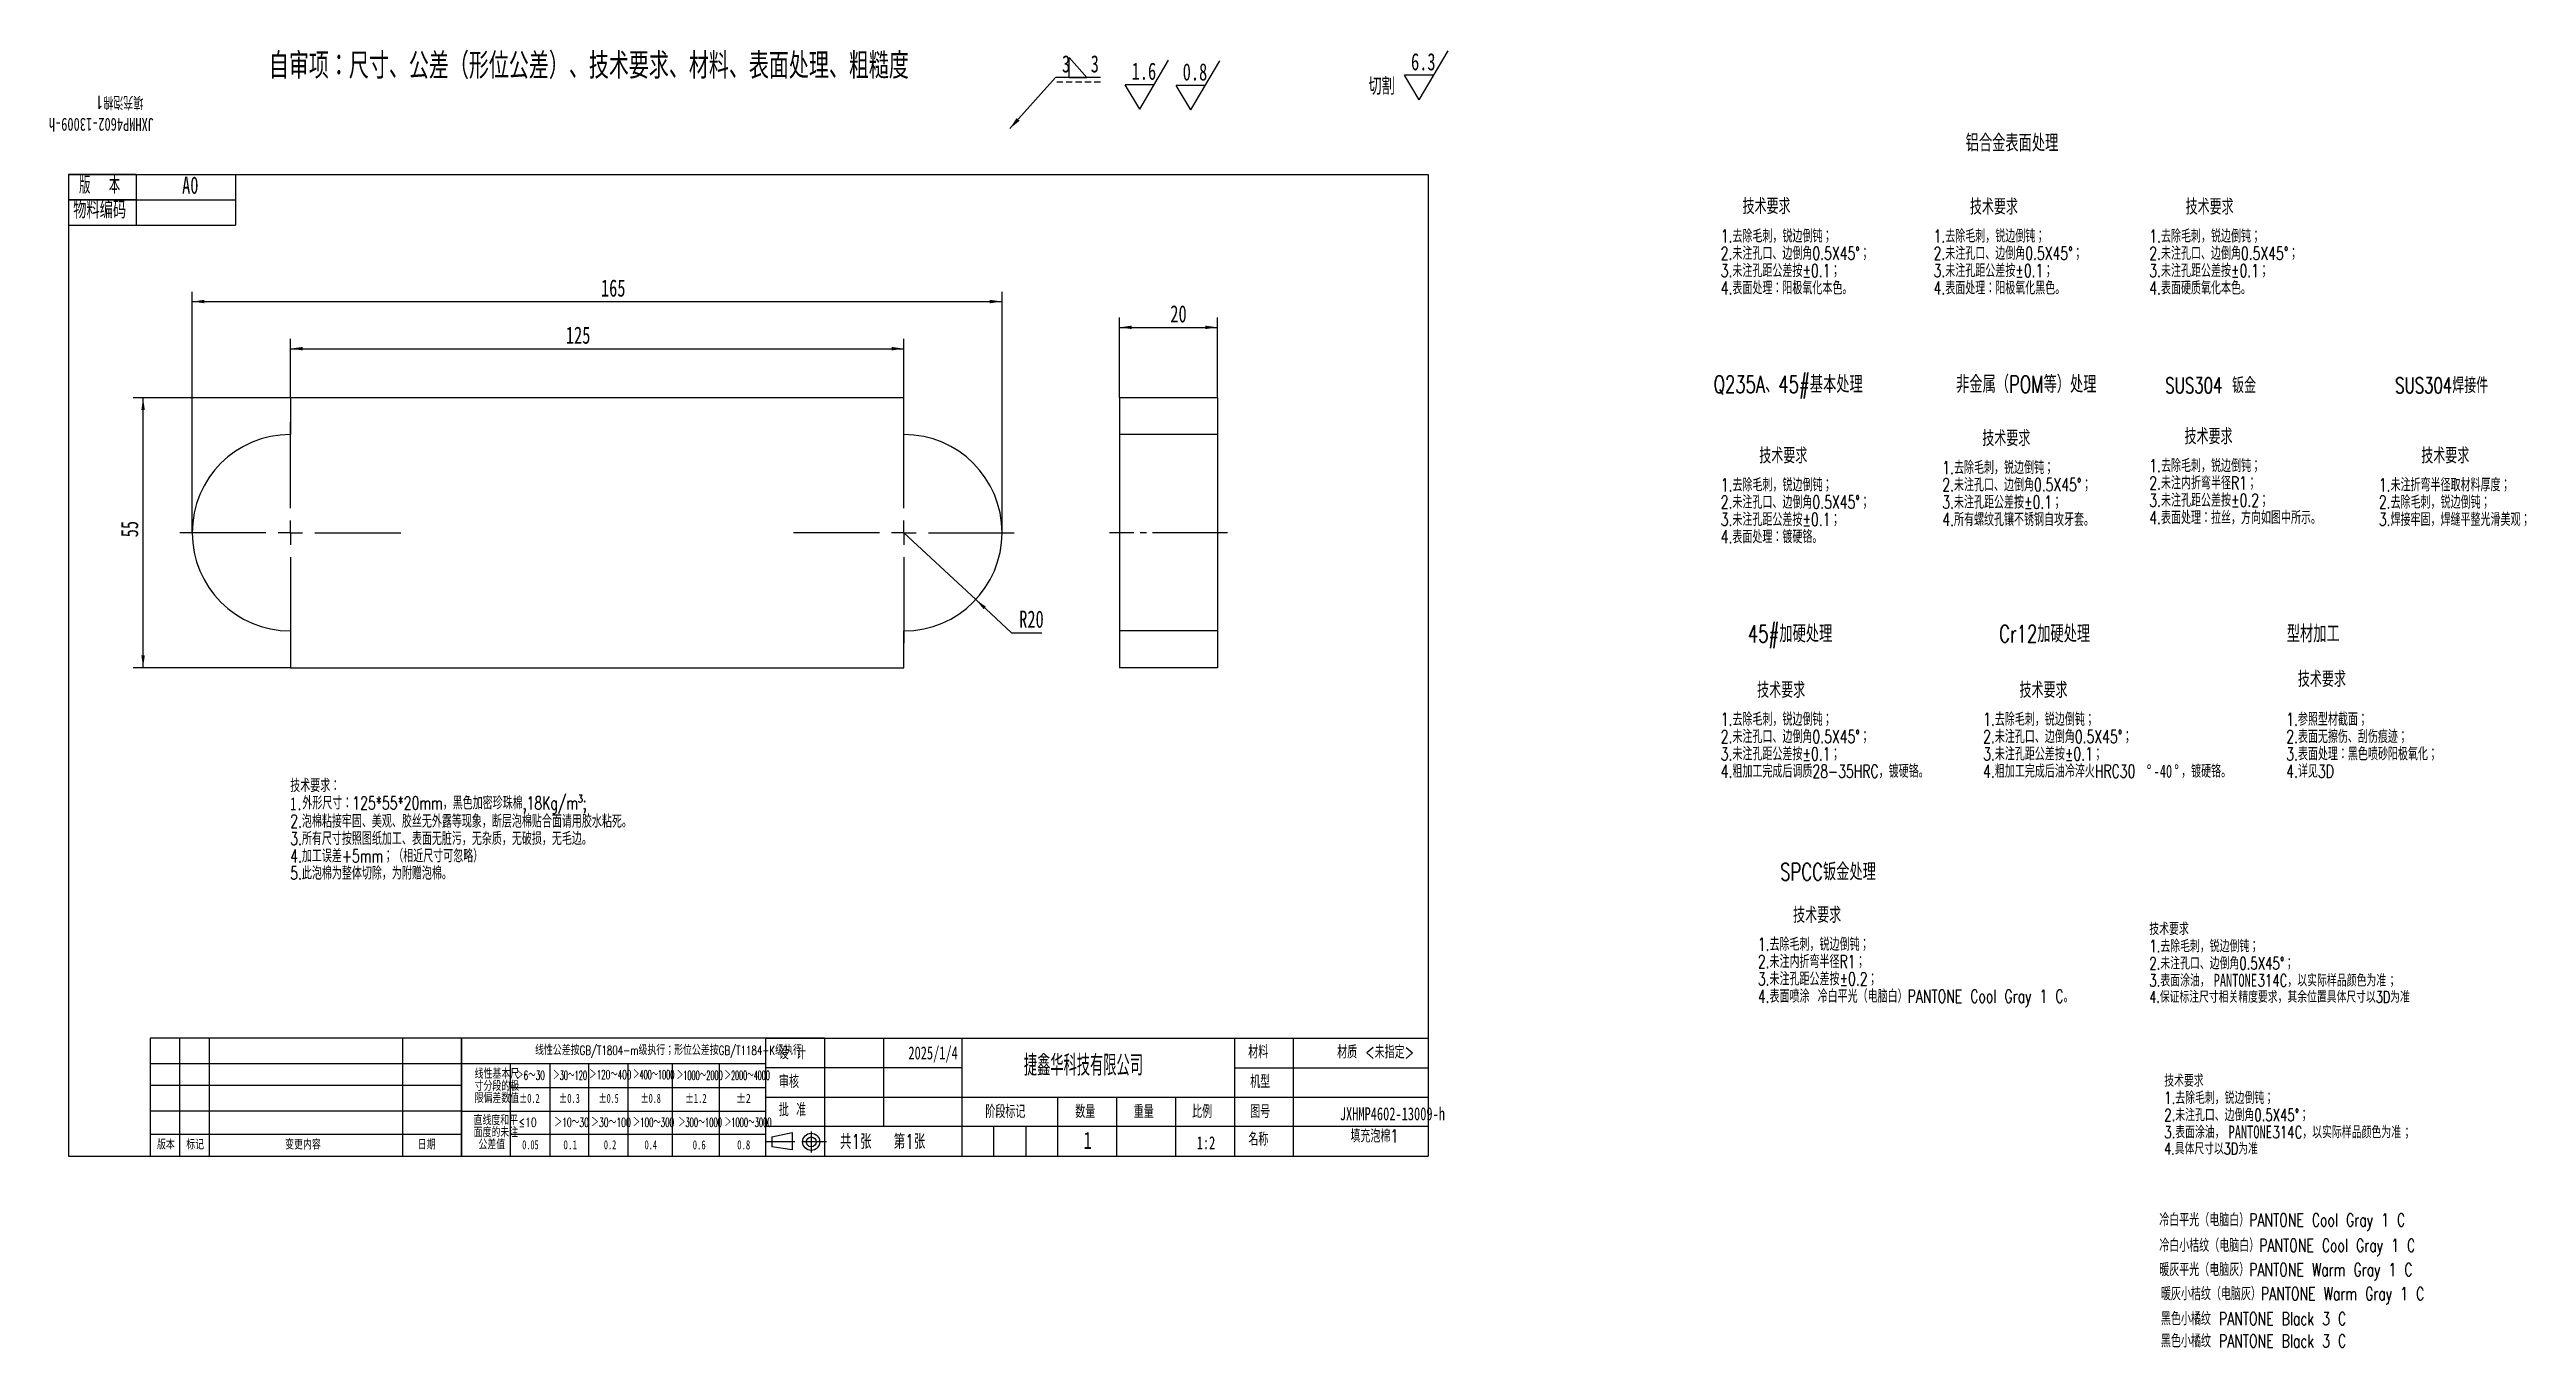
# Model space of a CAD drawing. Extents: x 10 to 515, y -34 to 231.
import ezdxf

# ---------------------------------------------------------------- set-up
doc = ezdxf.new("R2010")
doc.units = 0
for name, pattern in [('SLD-CENTER', [19.05, 15.24, -1.27, 1.27, -1.27]), ('SLD-DASHED', [1.905, 1.27, -0.635]), ('SLD-SOLID', [0])]:
    doc.linetypes.add(name, pattern=pattern)
doc.layers.get('0').update_dxf_attribs({"linetype": 'CONTINUOUS'})
doc.layers.add('FORMAT', color=7, linetype='SLD-SOLID')
doc.layers.add('轮廓实线层', color=7, linetype='SLD-SOLID')
doc.styles.add('SLDTEXTSTYLE0', font='TXT', dxfattribs={"width": 0.7, "bigfont": 'bigfont'})
doc.styles.add('SLDTEXTSTYLE1', font='TXT', dxfattribs={"width": 0.7})
doc.styles.add('SLDTEXTSTYLE10', font='TXT', dxfattribs={"width": 0.569954, "bigfont": 'bigfont'})
doc.styles.add('SLDTEXTSTYLE11', font='TXT', dxfattribs={"width": 0.542825, "bigfont": 'bigfont'})
doc.styles.add('SLDTEXTSTYLE12', font='TXT', dxfattribs={"width": 0.607411, "bigfont": 'bigfont'})
doc.styles.add('SLDTEXTSTYLE13', font='TXT', dxfattribs={"width": 0.494457, "bigfont": 'bigfont'})
doc.styles.add('SLDTEXTSTYLE14', font='TXT', dxfattribs={"width": 0.523419, "bigfont": 'bigfont'})
doc.styles.add('SLDTEXTSTYLE15', font='TXT', dxfattribs={"width": 0.677411})
doc.styles.add('SLDTEXTSTYLE16', font='TXT', dxfattribs={"width": 0.616681})
doc.styles.add('SLDTEXTSTYLE17', font='TXT', dxfattribs={"width": 0.592279})
doc.styles.add('SLDTEXTSTYLE18', font='TXT', dxfattribs={"width": 0.633851})
doc.styles.add('SLDTEXTSTYLE19', font='TXT', dxfattribs={"width": 0.751649})
doc.styles.add('SLDTEXTSTYLE2', font='TXT', dxfattribs={"width": 0.579353, "bigfont": 'bigfont'})
doc.styles.add('SLDTEXTSTYLE20', font='TXT', dxfattribs={"width": 0.672854})
doc.styles.add('SLDTEXTSTYLE21', font='TXT', dxfattribs={"width": 0.604873})
doc.styles.add('SLDTEXTSTYLE22', font='TXT', dxfattribs={"width": 0.692137})
doc.styles.add('SLDTEXTSTYLE23', font='TXT', dxfattribs={"width": 0.516181, "bigfont": 'bigfont'})
doc.styles.add('SLDTEXTSTYLE24', font='TXT', dxfattribs={"width": 0.786906})
doc.styles.add('SLDTEXTSTYLE25', font='TXT', dxfattribs={"width": 0.513075, "bigfont": 'bigfont'})
doc.styles.add('SLDTEXTSTYLE26', font='TXT', dxfattribs={"width": 0.6, "bigfont": 'bigfont'})
doc.styles.add('SLDTEXTSTYLE3', font='TXT', dxfattribs={"width": 0.633333, "bigfont": 'bigfont'})
doc.styles.add('SLDTEXTSTYLE4', font='TXT', dxfattribs={"width": 0.589499, "bigfont": 'bigfont'})
doc.styles.add('SLDTEXTSTYLE5', font='TXT', dxfattribs={"width": 0.526455, "bigfont": 'bigfont'})
doc.styles.add('SLDTEXTSTYLE6', font='TXT', dxfattribs={"width": 0.583287, "bigfont": 'bigfont'})
doc.styles.add('SLDTEXTSTYLE7', font='TXT', dxfattribs={"width": 0.632085})
doc.styles.add('SLDTEXTSTYLE8', font='TXT', dxfattribs={"width": 0.735068, "bigfont": 'bigfont'})
doc.styles.add('SLDTEXTSTYLE9', font='TXT', dxfattribs={"width": 0.615255, "bigfont": 'bigfont'})
doc.dimstyles.new('SLDDIMSTYLE0', dxfattribs={"dimtxt": 0.18, "dimasz": 2.5, "dimexe": 0, "dimexo": 0.0625, "dimgap": 0, "dimtad": 0, "dimtih": 1, "dimtoh": 1, "dimdec": 0, "dimrnd": 1e-09, "dimzin": 0, "dimtxsty": 'STANDARD', "dimsah": 1, "dimcen": 0.09, "dimazin": 3, "dimtfac": 2.5, "dimtdec": 0, "dimtofl": 0, "dimtmove": 0, "dimatfit": 3, "dimtolj": 1, "dimtzin": 0})
doc.dimstyles.new('SLDDIMSTYLE1', dxfattribs={"dimtxt": 3.5, "dimasz": 2.5, "dimexe": 0, "dimexo": 0.0625, "dimgap": 0.875, "dimtad": 2, "dimrnd": 1e-09, "dimzin": 12, "dimtxsty": 'SLDTEXTSTYLE1', "dimsah": 1, "dimcen": 0.09, "dimazin": 3, "dimtfac": 1, "dimtofl": 0, "dimtmove": 0, "dimatfit": 3, "dimtolj": 1, "dimtzin": 12})
doc.dimstyles.new('SLDDIMSTYLE2', dxfattribs={"dimtxt": 3.5, "dimasz": 2.5, "dimexe": 0, "dimexo": 0.0625, "dimgap": 0.875, "dimtad": 0, "dimtih": 1, "dimtoh": 1, "dimrnd": 1e-09, "dimzin": 12, "dimtxsty": 'SLDTEXTSTYLE1', "dimsah": 1, "dimcen": 0, "dimazin": 3, "dimtfac": 1, "dimtofl": 0, "dimtmove": 0, "dimatfit": 3, "dimtolj": 1, "dimtzin": 12})

# ---------------------------------------------------------------- blocks, each defined once
blk = doc.blocks.new('SW_NOTE_0')
at = {"layer": 'FORMAT', "color": 0, "attachment_point": 1}
for s, insert, char_height, style in [('技术要求', (0, 3.22), 2.5, 'SLDTEXTSTYLE0'), ('2.未注孔口、边倒角0.5X45°；', (0, -3.78), 2.5, 'SLDTEXTSTYLE0'), ('1.去除毛刺，锐边倒钝；', (0, -0.28), 2.5, 'SLDTEXTSTYLE0'), ('3.表面涂油，', (0, -7.28), 2.5, 'SLDTEXTSTYLE0'), ('PANTONE', (13.12, -7.17), 2.646, 'SLDTEXTSTYLE1'), ('314C，以实际样品颜色为准', (22.06, -7.28), 2.5, 'SLDTEXTSTYLE0'), ('；', (48.46, -7.44), 2.38, 'SLDTEXTSTYLE0'), ('4.保证标注尺寸相关精度要求，其余位置具体尺寸以3D为准', (0, -10.69), 2.3813, 'SLDTEXTSTYLE0')]:
    blk.add_mtext(s, dxfattribs=dict(at, insert=insert, char_height=char_height, style=style))
blk = doc.blocks.new('SW_NOTE_0_1')
at = {"layer": 'FORMAT', "color": 0, "attachment_point": 1}
for s, insert, char_height, style in [('技术要求', (0, 3.22), 2.5, 'SLDTEXTSTYLE0'), ('2.未注孔口、边倒角0.5X45°；', (0, -3.78), 2.5, 'SLDTEXTSTYLE0'), ('1.去除毛刺，锐边倒钝；', (0, -0.28), 2.5, 'SLDTEXTSTYLE0'), ('3.表面涂油，', (0, -7.28), 2.5, 'SLDTEXTSTYLE0'), ('PANTONE', (13.12, -7.17), 2.646, 'SLDTEXTSTYLE1'), ('314C，以实际样品颜色为准', (22.06, -7.28), 2.5, 'SLDTEXTSTYLE0'), ('；', (48.46, -7.44), 2.38, 'SLDTEXTSTYLE0'), ('4.具体尺寸以3D为准', (0, -10.69), 2.3813, 'SLDTEXTSTYLE0')]:
    blk.add_mtext(s, dxfattribs=dict(at, insert=insert, char_height=char_height, style=style))
blk = doc.blocks.new('SW_NOTE_0_2')
at = {"layer": 'FORMAT', "color": 0, "attachment_point": 1, "style": 'SLDTEXTSTYLE0'}
for s, insert, char_height in [('技术要求', (5.95, 4.09), 3.175), ('1.去除毛刺，锐边倒钝；', (-1.23, -2.12), 2.6458), ('2.未注内折弯半径R1；', (-1.23, -5.64), 2.6458), ('3.未注孔距公差按±0.2；', (-1.23, -9.17), 2.6458), ('4.表面处理：拉丝，方向如图中所示。', (-1.23, -12.7), 2.6458)]:
    blk.add_mtext(s, dxfattribs=dict(at, insert=insert, char_height=char_height))
blk = doc.blocks.new('SW_NOTE_0_3')
at = {"layer": 'FORMAT', "color": 0, "attachment_point": 1, "style": 'SLDTEXTSTYLE0'}
for s, insert, char_height in [('技术要求', (0, 4.09), 3.175), ('1.去除毛刺，锐边倒钝；', (-7.41, -2.12), 2.6458), ('2.未注孔口、边倒角0.5X45°；', (-7.41, -5.64), 2.6458), ('3.未注孔距公差按±0.1；', (-7.41, -9.17), 2.6458), ('4.表面处理：阳极氧化黑色。', (-7.41, -12.7), 2.6458)]:
    blk.add_mtext(s, dxfattribs=dict(at, insert=insert, char_height=char_height))
blk = doc.blocks.new('SW_NOTE_0_4')
at = {"layer": 'FORMAT', "color": 0, "attachment_point": 1, "style": 'SLDTEXTSTYLE0'}
for s, insert, char_height in [('技术要求', (0, 4.09), 3.175), ('1.去除毛刺，锐边倒钝；', (-4.45, -2.22), 2.6458), ('2.未注孔口、边倒角0.5X45°；', (-4.45, -5.74), 2.6458), ('3.未注孔距公差按±0.1；', (-4.45, -9.27), 2.6458), ('4.表面处理：阳极氧化本色。', (-4.45, -12.8), 2.6458)]:
    blk.add_mtext(s, dxfattribs=dict(at, insert=insert, char_height=char_height))
blk = doc.blocks.new('SW_NOTE_0_5')
at = {"layer": 'FORMAT', "color": 0, "attachment_point": 1, "style": 'SLDTEXTSTYLE0'}
for s, insert, char_height in [('技术要求', (2.38, 4.09), 3.175), ('1.参照型材截面；', (0, -4.35), 2.646), ('2.表面无擦伤、刮伤痕迹；', (0, -7.88), 2.6458), ('3.表面处理：黑色喷砂阳极氧化；', (0, -11.41), 2.6458), ('4.详见3D', (0, -14.93), 2.646)]:
    blk.add_mtext(s, dxfattribs=dict(at, insert=insert, char_height=char_height))
blk = doc.blocks.new('SW_NOTE_0_6')
at = {"layer": 'FORMAT', "color": 0, "attachment_point": 1, "style": 'SLDTEXTSTYLE0'}
for s, insert, char_height in [('技术要求', (1.19, 4.09), 3.175), ('1.去除毛刺，锐边倒钝；', (-6.67, -2.12), 2.6458), ('2.未注孔口、边倒角0.5X45°；', (-6.67, -5.64), 2.6458), ('3.未注孔距公差按±0.1；', (-6.67, -9.17), 2.6458), ('4.表面处理：镀硬铬。', (-6.67, -12.7), 2.6458)]:
    blk.add_mtext(s, dxfattribs=dict(at, insert=insert, char_height=char_height))
blk = doc.blocks.new('SW_NOTE_0_7')
at = {"layer": 'FORMAT', "color": 0, "attachment_point": 1, "style": 'SLDTEXTSTYLE0'}
for s, insert, char_height in [('技术要求', (5.95, 4.09), 3.175), ('1.去除毛刺，锐边倒钝；', (-1.23, -2.12), 2.6458), ('2.未注内折弯半径R1；', (-1.23, -5.64), 2.6458), ('3.未注孔距公差按±0.2；', (-1.23, -9.17), 2.6458), ('4.表面喷涂 冷白平光（电脑白）PANTONE Cool Gray 1 C。', (-1.23, -12.7), 2.6458)]:
    blk.add_mtext(s, dxfattribs=dict(at, insert=insert, char_height=char_height))
blk = doc.blocks.new('SW_NOTE_0_8')
at = {"layer": 'FORMAT', "color": 0, "attachment_point": 1, "style": 'SLDTEXTSTYLE0'}
for s, insert, char_height in [('技术要求', (0, 4.09), 3.175), ('1.去除毛刺，锐边倒钝；', (-8.15, -2.12), 2.6458), ('2.未注孔口、边倒角0.5X45°；', (-8.15, -5.64), 2.6458), ('3.未注孔距公差按±0.1；', (-8.15, -9.17), 2.6458), ('4.所有螺纹孔镶不锈钢自攻牙套。', (-8.15, -12.7), 2.6458)]:
    blk.add_mtext(s, dxfattribs=dict(at, insert=insert, char_height=char_height))
blk = doc.blocks.new('SW_NOTE_0_9')
at = {"layer": 'FORMAT', "color": 0, "attachment_point": 1, "style": 'SLDTEXTSTYLE0'}
for s, insert, char_height in [('技术要求', (0, 4.09), 3.175), ('1.去除毛刺，锐边倒钝；', (-7.41, -2.12), 2.6458), ('2.未注孔口、边倒角0.5X45°；', (-7.41, -5.64), 2.6458), ('3.未注孔距公差按±0.1；', (-7.41, -9.17), 2.6458), ('4.表面硬质氧化本色。', (-7.41, -12.7), 2.6458)]:
    blk.add_mtext(s, dxfattribs=dict(at, insert=insert, char_height=char_height))
blk = doc.blocks.new('SW_NOTE_0_10')
at = {"layer": 'FORMAT', "color": 0, "attachment_point": 1, "style": 'SLDTEXTSTYLE0'}
for s, insert, char_height in [('技术要求', (0, 4.09), 3.175), ('1.未注折弯半径取材料厚度；', (-8.64, -2.12), 2.6458), ('2.去除毛刺，锐边倒钝；', (-8.64, -5.64), 2.6458), ('3.焊接牢固，焊缝平整光滑美观；', (-8.64, -9.17), 2.6458)]:
    blk.add_mtext(s, dxfattribs=dict(at, insert=insert, char_height=char_height))
blk = doc.blocks.new('SW_NOTE_0_11')
at = {"layer": 'FORMAT', "color": 0, "attachment_point": 1}
for s, insert, char_height, style in [('技术要求', (0, 4.09), 3.175, 'SLDTEXTSTYLE0'), ('1.去除毛刺，锐边倒钝；', (-7.41, -2.12), 2.6458, 'SLDTEXTSTYLE0'), ('2.未注孔口、边倒角0.5X45°；', (-7.41, -5.64), 2.6458, 'SLDTEXTSTYLE0'), ('3.未注孔距公差按±0.1；', (-7.41, -9.17), 2.6458, 'SLDTEXTSTYLE0'), ('4.粗加工完成后油冷淬火HRC30', (-7.41, -12.7), 2.6458, 'SLDTEXTSTYLE0'), ('%%d', (25.92, -12.7), 2.646, 'SLDTEXTSTYLE1'), ('-40', (27.32, -12.7), 2.646, 'SLDTEXTSTYLE1'), ('%%d', (31.53, -12.7), 2.646, 'SLDTEXTSTYLE1'), ('，镀硬铬。', (32.92, -12.7), 2.646, 'SLDTEXTSTYLE0')]:
    blk.add_mtext(s, dxfattribs=dict(at, insert=insert, char_height=char_height, style=style))
blk = doc.blocks.new('SW_NOTE_0_12')
at = {"layer": 'FORMAT', "color": 0, "attachment_point": 1, "style": 'SLDTEXTSTYLE0'}
for s, insert, char_height in [('技术要求', (0, 4.09), 3.175), ('1.去除毛刺，锐边倒钝；', (-7.41, -2.12), 2.6458), ('2.未注孔口、边倒角0.5X45°；', (-7.41, -5.64), 2.6458), ('3.未注孔距公差按±0.1；', (-7.41, -9.17), 2.6458), ('4.粗加工完成后调质28-35HRC，镀硬铬。', (-7.41, -12.7), 2.6458)]:
    blk.add_mtext(s, dxfattribs=dict(at, insert=insert, char_height=char_height))
blk = doc.blocks.new('SW_NOTE_0_13')
at = {"layer": 'FORMAT', "color": 0, "attachment_point": 1}
for s, insert, char_height, style in [('技术要求：', (0, 3.41), 2.646, 'SLDTEXTSTYLE0'), ('外形尺寸：125*55*20mm，黑色加密珍珠棉,18Kg/m³;', (2.47, -0.12), 2.6458, 'SLDTEXTSTYLE0'), ('1.', (0, -0.31), 2.646, 'SLDTEXTSTYLE1'), ('2.泡棉粘接牢固、美观、胶丝无外露等现象，断层泡棉贴合面请用胶水粘死。', (0, -3.84), 2.6458, 'SLDTEXTSTYLE0'), ('3.所有尺寸按照图纸加工、表面无脏污，无杂质，无破损，无毛边。', (0, -7.37), 2.6458, 'SLDTEXTSTYLE0'), ('4.加工误差+5mm；（相近尺寸可忽略）', (0, -10.9), 2.6458, 'SLDTEXTSTYLE0'), ('5.此泡棉为整体切除，为附赠泡棉。', (0, -14.42), 2.6458, 'SLDTEXTSTYLE0')]:
    blk.add_mtext(s, dxfattribs=dict(at, insert=insert, char_height=char_height, style=style))
blk = doc.blocks.new('SW_NOTE_0_14')
at = {"layer": 'FORMAT', "color": 0, "char_height": 1.852, "attachment_point": 2, "style": 'SLDTEXTSTYLE0'}
for s, insert in [('线性基本尺', (6.37, 2.39)), ('寸分段的极', (6.37, -0.08)), ('限偏差数值', (6.37, -2.55))]:
    blk.add_mtext(s, dxfattribs=dict(at, insert=insert))
blk = doc.blocks.new('SW_NOTE_0_15')
at = {"layer": 'FORMAT', "color": 0, "char_height": 1.852, "attachment_point": 2, "style": 'SLDTEXTSTYLE0'}
for s, insert in [('面度的未注', (6.37, -0.08)), ('直线度和平', (6.37, 2.39)), ('公差值', (5.55, -2.55))]:
    blk.add_mtext(s, dxfattribs=dict(at, insert=insert))
blk = doc.blocks.new('SW_NOTE_0_16')
at = {"layer": 'FORMAT', "color": 0, "attachment_point": 2}
for s, insert, char_height, style in [('JXHMP4602-13009-h', (17.12, 3.41), 2.6458, 'SLDTEXTSTYLE1'), ('填充泡棉1', (13.44, -1.12), 2.646, 'SLDTEXTSTYLE0')]:
    blk.add_mtext(s, dxfattribs=dict(at, insert=insert, char_height=char_height, style=style))
blk = doc.blocks.new('SW_NOTE_0_17')
at = {"layer": 'FORMAT', "color": 0, "attachment_point": 2, "rotation": 180}
for s, insert, char_height, style in [('填充泡棉1', (-13.44, 1.12), 2.646, 'SLDTEXTSTYLE0'), ('JXHMP4602-13009-h', (-17.12, -3.41), 2.6458, 'SLDTEXTSTYLE1')]:
    blk.add_mtext(s, dxfattribs=dict(at, insert=insert, char_height=char_height, style=style))
blk = doc.blocks.new('SW_SFSYMBOL_0')
at = {"layer": 'FORMAT', "color": 0}
for p, q in [((1.64, -5), (7.54, 5)), ((1.64, -5), (-1.31, 0)), ((4.59, 0), (-1.31, 0))]:
    blk.add_line(p, q, dxfattribs=at)
at = {"layer": 'FORMAT', "color": 0, "char_height": 3.5, "attachment_point": 1}
for s, insert, style in [('6.3', (0, 4.51), 'SLDTEXTSTYLE1'), ('切割', (-8.68, -0.49), 'SLDTEXTSTYLE0')]:
    blk.add_mtext(s, dxfattribs=dict(at, insert=insert, style=style))
blk = doc.blocks.new('SW_SFSYMBOL_1')
at = {"layer": 'FORMAT', "color": 0}
for p, q in [((1.64, -5), (7.54, 5)), ((1.64, -5), (-1.31, 0)), ((4.59, 0), (-1.31, 0))]:
    blk.add_line(p, q, dxfattribs=at)
at = {"layer": 'FORMAT', "color": 0, "insert": (0, 4.51), "char_height": 3.5, "attachment_point": 1, "style": 'SLDTEXTSTYLE1'}
blk.add_mtext('0.8', dxfattribs=at)
blk = doc.blocks.new('SW_SFSYMBOL_2')
at = {"layer": 'FORMAT', "color": 0}
for p, q in [((1.64, -5), (7.54, 5)), ((1.64, -5), (-1.31, 0)), ((4.59, 0), (-1.31, 0))]:
    blk.add_line(p, q, dxfattribs=at)
at = {"layer": 'FORMAT', "color": 0, "insert": (0, 4.51), "char_height": 3.5, "attachment_point": 1, "style": 'SLDTEXTSTYLE1'}
blk.add_mtext('1.6', dxfattribs=at)
blk = doc.blocks.new('SW_SYMBOL_WELD_FILL')
at = {"layer": 'FORMAT', "color": 0}
for p, q in [((100, 0), (100, 900)), ((100, 900), (900, 0)), ((100, 0), (900, 0))]:
    blk.add_line(p, q, dxfattribs=at)
blk = doc.blocks.new('SW_WELDSYMBOL_0')
at = {"layer": 'FORMAT', "color": 0}
blk.add_line((9.13, 0), (0, 0), dxfattribs=at)
at = {"layer": 'FORMAT', "color": 0, "linetype": 'SLD-DASHED'}
blk.add_line((9.13, -1), (0, -1), dxfattribs=at)
at = {"layer": 'FORMAT', "color": 0, "xscale": 0.004511737089201878, "yscale": 0.004511737089201878, "zscale": 0.004511737089201878}
blk.add_blockref('SW_SYMBOL_WELD_FILL', (2.3, 0), dxfattribs=at)
at = {"layer": 'FORMAT', "color": 0, "char_height": 3.5, "attachment_point": 1, "style": 'SLDTEXTSTYLE1'}
for insert in [(1.31, 4.51), (7.16, 4.51)]:
    blk.add_mtext('3', dxfattribs=dict(at, insert=insert))
blk = doc.blocks.new('_D')
at = {"layer": 'FORMAT'}
for p, q in [((59.35, 159.96), (59.35, 171.96)), ((184.35, 159.96), (184.35, 171.96)), ((59.35, 169.96), (184.35, 169.96))]:
    blk.add_line(p, q, dxfattribs=at)
for points in [[(59.35, 169.96), (61.85, 169.61), (61.85, 170.31)], [(184.35, 169.96), (181.85, 170.31), (181.85, 169.61)]]:
    blk.add_solid(points, dxfattribs=at)
at = {"layer": 'FORMAT', "insert": (115.48, 174.47), "char_height": 3.5, "attachment_point": 1, "style": 'SLDTEXTSTYLE1'}
blk.add_mtext('125', dxfattribs=at)
blk = doc.blocks.new('_D_1')
at = {"layer": 'FORMAT'}
for p, q in [((59.35, 159.96), (27.35, 159.96)), ((29.35, 104.96), (29.35, 159.96)), ((59.35, 104.96), (27.35, 104.96))]:
    blk.add_line(p, q, dxfattribs=at)
for points in [[(29.35, 159.96), (29, 157.46), (29.7, 157.46)], [(29.35, 104.96), (29.7, 107.46), (29, 107.46)]]:
    blk.add_solid(points, dxfattribs=at)
at = {"layer": 'FORMAT', "insert": (24.84, 131.52), "char_height": 3.5, "attachment_point": 1, "rotation": 90, "style": 'SLDTEXTSTYLE1'}
blk.add_mtext('55', dxfattribs=at)
blk = doc.blocks.new('_D_2')
at = {"layer": 'FORMAT'}
for p, q in [((184.35, 132.46), (198.99, 118.84)), ((198.99, 118.84), (206.25, 112.09)), ((206.25, 112.09), (212.44, 112.09))]:
    blk.add_line(p, q, dxfattribs=at)
blk.add_solid([(198.99, 118.84), (200.59, 116.88), (201.06, 117.39)], dxfattribs=at)
at = {"layer": 'FORMAT', "insert": (207.84, 116.6), "char_height": 3.5, "attachment_point": 1, "style": 'SLDTEXTSTYLE1'}
blk.add_mtext('R20', dxfattribs=at)
blk = doc.blocks.new('_D_3')
at = {"layer": 'FORMAT'}
for p, q in [((39.35, 132.46), (39.35, 181.56)), ((39.35, 179.56), (204.35, 179.56)), ((204.35, 132.46), (204.35, 181.56))]:
    blk.add_line(p, q, dxfattribs=at)
for points in [[(39.35, 179.56), (41.85, 179.21), (41.85, 179.91)], [(204.35, 179.56), (201.85, 179.91), (201.85, 179.21)]]:
    blk.add_solid(points, dxfattribs=at)
at = {"layer": 'FORMAT', "insert": (122.63, 184.07), "char_height": 3.5, "attachment_point": 1, "style": 'SLDTEXTSTYLE1'}
blk.add_mtext('165', dxfattribs=at)
blk = doc.blocks.new('SW_CENTERMARKSYMBOL_0')
at = {"layer": 'FORMAT', "color": 0}
for p, q in [((0, 5), (0, 22.5)), ((-5, 0), (-22.5, 0)), ((0, 0), (-2.5, 0)), ((0, 0), (0, 2.5)), ((0, 0), (0, -2.5)), ((0, 0), (2.5, 0)), ((5, 0), (22.5, 0)), ((0, -5), (0, -22.5))]:
    blk.add_line(p, q, dxfattribs=at)
blk = doc.blocks.new('SW_CENTERMARKSYMBOL_1')
at = {"layer": 'FORMAT', "color": 0}
for p, q in [((0, 5), (0, 22.5)), ((-5, 0), (-22.5, 0)), ((0, 0), (-2.5, 0)), ((0, 0), (0, 2.5)), ((0, 0), (0, -2.5)), ((0, 0), (2.5, 0)), ((5, 0), (22.5, 0)), ((0, -5), (0, -22.5))]:
    blk.add_line(p, q, dxfattribs=at)
blk = doc.blocks.new('_D_4')
at = {"layer": 'FORMAT'}
for p, q in [((228.27, 159.96), (228.27, 176.3)), ((228.27, 174.3), (248.27, 174.3)), ((248.27, 159.96), (248.27, 176.3))]:
    blk.add_line(p, q, dxfattribs=at)
for points in [[(228.27, 174.3), (230.77, 173.95), (230.77, 174.65)], [(248.27, 174.3), (245.77, 174.65), (245.77, 173.95)]]:
    blk.add_solid(points, dxfattribs=at)
at = {"layer": 'FORMAT', "insert": (238.63, 178.81), "char_height": 3.5, "attachment_point": 1, "style": 'SLDTEXTSTYLE1'}
blk.add_mtext('20', dxfattribs=at)

msp = doc.modelspace()

# ---------------------------------------------------------------- linework, layer by layer
at = {"color": 7, "linetype": 'SLD-SOLID'}
for p, q in [((59.349, 159.96), (59.349, 152.46)), ((184.349, 159.96), (59.349, 159.96)), ((184.349, 152.46), (184.349, 159.96)), ((248.272, 159.96), (228.272, 159.96)), ((228.272, 159.96), (228.272, 152.46)), ((248.272, 159.96), (248.272, 152.46)), ((248.272, 152.46), (228.272, 152.46)), ((228.272, 152.46), (228.272, 112.46)), ((248.272, 152.46), (248.272, 112.46)), ((59.349, 112.46), (59.349, 104.96)), ((184.349, 104.96), (184.349, 112.46)), ((248.272, 112.46), (228.272, 112.46)), ((228.272, 112.46), (228.272, 104.96)), ((248.272, 112.46), (248.272, 104.96)), ((59.349, 104.96), (184.349, 104.96)), ((248.272, 104.96), (228.272, 104.96)), ((94.186, 14.63), (30.786, 14.63))]:
    msp.add_line(p, q, dxfattribs=at)
for centre, start, end in [((59.349, 132.46), 90, 270), ((184.349, 132.46), 270, 90)]:
    msp.add_arc(centre, 20, start, end, dxfattribs=at)
at = {"layer": 'FORMAT'}
for p, q in [((27.936, 205.451), (14.186, 205.451)), ((14.186, 205.451), (14.186, 200.277)), ((27.936, 205.451), (27.936, 195.132)), ((27.936, 205.451), (27.936, 200.277)), ((48.179, 205.451), (48.179, 195.132)), ((14.186, 200.277), (48.179, 200.277)), ((27.936, 200.277), (14.186, 200.277)), ((14.186, 195.132), (48.179, 195.132)), ((30.786, 29.451), (30.786, 5.451)), ((156.186, 29.451), (30.786, 29.451)), ((36.786, 29.451), (36.786, 5.451)), ((42.786, 29.451), (42.786, 5.451)), ((82.2, 29.451), (82.2, 5.451)), ((94.186, 5.451), (94.186, 29.451)), ((94.186, 29.451), (94.186, 5.451)), ((156.186, 29.451), (156.186, 5.451)), ((168.186, 29.451), (156.186, 29.451)), ((156.186, 29.451), (251.686, 29.451)), ((156.186, 29.451), (156.186, 5.451)), ((168.186, 29.451), (168.186, 5.451)), ((180.186, 29.451), (180.186, 11.451)), ((196.186, 29.451), (196.186, 5.451)), ((251.686, 29.451), (251.686, 5.451)), ((251.686, 29.451), (291.186, 29.451)), ((263.686, 29.451), (263.686, 5.451)), ((156.186, 24.23), (30.786, 24.23)), ((104.186, 5.451), (104.186, 24.23)), ((112.186, 24.23), (112.186, 5.451)), ((120.186, 5.451), (120.186, 24.23)), ((128.186, 5.451), (128.186, 24.23)), ((137.186, 5.451), (137.186, 24.23)), ((146.686, 24.23), (146.686, 5.451)), ((196.186, 23.451), (156.186, 23.451)), ((251.686, 23.451), (291.186, 23.451)), ((94.186, 19.851), (30.786, 19.851)), ((104.186, 19.43), (156.186, 19.43)), ((156.186, 17.451), (291.186, 17.451)), ((215.686, 5.451), (215.686, 17.451)), ((227.686, 17.451), (227.686, 5.451)), ((239.686, 17.451), (239.686, 5.451)), ((94.186, 14.63), (156.186, 14.63)), ((196.186, 11.451), (156.186, 11.451)), ((157.466, 9.341), (161.572, 10.226)), ((161.572, 10.226), (161.572, 6.729)), ((165.466, 10.448), (165.466, 6.175)), ((291.186, 11.451), (196.186, 11.451)), ((202.686, 5.451), (202.686, 11.451)), ((209.186, 11.451), (209.186, 5.451)), ((94.186, 9.83), (30.786, 9.83)), ((30.786, 5.451), (94.186, 5.451)), ((156.186, 9.83), (104.186, 9.83)), ((162.132, 8.347), (156.127, 8.347)), ((157.466, 9.341), (157.466, 7.311)), ((161.572, 6.729), (157.466, 7.311)), ((168.548, 8.347), (163.716, 8.347))]:
    msp.add_line(p, q, dxfattribs=at)
at = {"layer": 'FORMAT', "linetype": 'SLD-CENTER'}
msp.add_line((250.272, 132.46), (226.272, 132.46), dxfattribs=at)
at = {"layer": 'FORMAT'}
for radius in [1.75, 1]:
    msp.add_circle((165.466, 8.347), radius, dxfattribs=at)
at = {"layer": '轮廓实线层'}
for p, q in [((14.186, 205.451), (291.186, 205.451)), ((14.186, 205.451), (14.186, 5.451)), ((291.186, 205.451), (291.186, 5.451)), ((14.186, 5.451), (291.186, 5.451))]:
    msp.add_line(p, q, dxfattribs=at)

# ---------------------------------------------------------------- block references
at = {"layer": 'FORMAT'}
for name, p in [('SW_WELDSYMBOL_0', (215.25, 225.234)), ('SW_SFSYMBOL_2', (230.745, 223.742)), ('SW_SFSYMBOL_1', (241.15, 223.593)), ('SW_SFSYMBOL_0', (287.668, 225.664)), ('SW_NOTE_0_17', (37.975, 217.707)), ('SW_NOTE_0_4', (355.214, 196.453)), ('SW_NOTE_0_3', (401.539, 196.353)), ('SW_NOTE_0_9', (445.485, 196.353)), ('SW_CENTERMARKSYMBOL_0', (59.349, 132.46)), ('SW_CENTERMARKSYMBOL_1', (184.349, 132.46)), ('SW_NOTE_0_8', (404.059, 149.182)), ('SW_NOTE_0_2', (439.311, 149.568)), ('SW_NOTE_0_6', (357.437, 145.655)), ('SW_NOTE_0_10', (493.49, 145.655)), ('SW_NOTE_0_12', (358.178, 97.893)), ('SW_NOTE_0_11', (411.638, 97.893)), ('SW_NOTE_0_5', (465.976, 100.127)), ('SW_NOTE_0_13', (59.321, 78.845)), ('SW_NOTE_0_7', (359.556, 52.049)), ('SW_NOTE_0', (438.076, 49.762)), ('SW_NOTE_0_14', (95.055, 20.694)), ('SW_NOTE_0_1', (441.114, 18.852)), ('SW_NOTE_0_16', (266.751, 11.982)), ('SW_NOTE_0_15', (94.847, 11.231))]:
    msp.add_blockref(name, p, dxfattribs=at)

# ---------------------------------------------------------------- texts
for s, insert, char_height, attachment_point, style in [('自审项：尺寸、公差（形位公差）、技术要求、材料、表面处理、粗糙度', (120.17, 230.257), 5.29167, 2, 'SLDTEXTSTYLE0'), ('铝合金表面处理', (400.671, 213.627), 3.5, 1, 'SLDTEXTSTYLE0'), ('版  本', (16.315, 205.03), 3.5, 1, 'SLDTEXTSTYLE26'), ('A0', (38.96, 205.03), 3.5, 2, 'SLDTEXTSTYLE1'), ('物料编码', (15.118, 199.977), 3.5, 1, 'SLDTEXTSTYLE0'), ('Q235A、45#基本处理', (349.317, 164.457), 3.5, 1, 'SLDTEXTSTYLE0'), ('非金属（POM等）处理', (398.722, 164.457), 3.5, 1, 'SLDTEXTSTYLE0'), ('SUS304 钣金', (441.341, 164.064), 3.175, 1, 'SLDTEXTSTYLE0'), ('SUS304焊接件', (488.172, 164.064), 3.175, 1, 'SLDTEXTSTYLE0'), ('45#加硬处理', (356.309, 113.622), 3.5, 1, 'SLDTEXTSTYLE0'), ('Cr12加硬处理', (407.483, 113.622), 3.5, 1, 'SLDTEXTSTYLE0'), ('型材加工', (466.094, 113.622), 3.5, 1, 'SLDTEXTSTYLE0'), ('SPCC钣金处理', (362.885, 65.115), 3.5, 1, 'SLDTEXTSTYLE0'), ('线性公差按GB/T1804-m级执行；形位公差按GB/T1184-K级执行', (136.383, 27.923), 1.85208, 2, 'SLDTEXTSTYLE0'), ('设 计', (158.893, 27.798), 2.6458, 1, 'SLDTEXTSTYLE3'), ('2025/1/4', (190.305, 27.798), 2.6458, 2, 'SLDTEXTSTYLE1'), ('捷鑫华科技有限公司', (208.788, 26.065), 4.2333, 1, 'SLDTEXTSTYLE2'), ('材料', (254.5, 27.981), 2.6458, 1, 'SLDTEXTSTYLE0'), ('材质 <未指定>', (280.449, 27.981), 2.6458, 2, 'SLDTEXTSTYLE0'), ('＞6～30', (105.346, 22.818), 1.8521, 1, 'SLDTEXTSTYLE4'), ('＞30～120', (112.869, 22.818), 1.8521, 1, 'SLDTEXTSTYLE5'), ('＞120～400', (120.24, 22.979), 1.8521, 1, 'SLDTEXTSTYLE6'), ('＞400～1000', (129.208, 22.979), 1.8521, 1, 'SLDTEXTSTYLE13'), ('＞1000～2000', (138.061, 22.818), 1.8521, 1, 'SLDTEXTSTYLE14'), ('＞2000～4000', (147.802, 22.818), 1.8521, 1, 'SLDTEXTSTYLE23'), ('审核', (158.895, 21.957), 2.6458, 1, 'SLDTEXTSTYLE0'), ('机型', (254.905, 21.957), 2.6458, 1, 'SLDTEXTSTYLE0'), ('±0.2', (105.944, 18.143), 1.8521, 1, 'SLDTEXTSTYLE7'), ('±0.3', (114.061, 18.143), 1.8521, 1, 'SLDTEXTSTYLE15'), ('±0.5', (122.166, 18.143), 1.8521, 1, 'SLDTEXTSTYLE16'), ('±0.8', (130.717, 18.143), 1.8521, 1, 'SLDTEXTSTYLE17'), ('±1.2', (139.8, 18.143), 1.8521, 1, 'SLDTEXTSTYLE22'), ('±2', (150.175, 18.143), 1.8521, 1, 'SLDTEXTSTYLE24'), ('批 准', (158.895, 16.221), 2.6458, 1, 'SLDTEXTSTYLE3'), ('阶段标记', (200.94, 15.852), 2.6458, 1, 'SLDTEXTSTYLE0'), ('数量', (219.261, 15.852), 2.6458, 1, 'SLDTEXTSTYLE0'), ('重量', (231.173, 15.852), 2.6458, 1, 'SLDTEXTSTYLE0'), ('比例', (243.058, 15.852), 2.6458, 1, 'SLDTEXTSTYLE0'), ('图号', (254.905, 15.852), 2.6458, 1, 'SLDTEXTSTYLE0'), ('≤10', (105.899, 13.234), 1.8521, 1, 'SLDTEXTSTYLE8'), ('＞10～30', (113.157, 13.234), 1.8521, 1, 'SLDTEXTSTYLE12'), ('＞30～100', (120.633, 13.234), 1.8521, 1, 'SLDTEXTSTYLE9'), ('＞100～300', (129.134, 13.234), 1.8521, 1, 'SLDTEXTSTYLE10'), ('＞300～1000', (138.425, 13.234), 1.8521, 1, 'SLDTEXTSTYLE11'), ('＞1000～3000', (147.843, 13.234), 1.8521, 1, 'SLDTEXTSTYLE25'), ('共1张', (171.337, 9.897), 3, 1, 'SLDTEXTSTYLE0'), ('第1张', (182.289, 9.897), 3, 1, 'SLDTEXTSTYLE0'), ('1', (220.958, 10.42), 3.5, 1, 'SLDTEXTSTYLE1'), ('名称', (254.522, 10.232), 2.6458, 1, 'SLDTEXTSTYLE0'), ('版本', (32.171, 8.667), 1.8521, 1, 'SLDTEXTSTYLE0'), ('标记', (38.146, 8.667), 1.8521, 1, 'SLDTEXTSTYLE0'), ('变更内容', (58.295, 8.667), 1.8521, 1, 'SLDTEXTSTYLE0'), ('日期', (85.297, 8.667), 1.8521, 1, 'SLDTEXTSTYLE0'), ('0.05', (106.585, 8.679), 1.8521, 1, 'SLDTEXTSTYLE18'), ('0.1', (114.961, 8.679), 1.8521, 1, 'SLDTEXTSTYLE19'), ('0.2', (123.23, 8.679), 1.8521, 1, 'SLDTEXTSTYLE21'), ('0.4', (131.517, 8.667), 1.8521, 1, 'SLDTEXTSTYLE20'), ('0.6', (141.322, 8.667), 1.8521, 1, 'SLDTEXTSTYLE1'), ('0.8', (150.393, 8.667), 1.8521, 1, 'SLDTEXTSTYLE1'), ('1:2', (245.898, 9.483), 2.6458, 2, 'SLDTEXTSTYLE1'), ('冷白平光（电脑白）PANTONE Cool Gray 1 C', (440.105, -6.233), 2.64583, 1, 'SLDTEXTSTYLE0'), ('冷白小桔纹（电脑白）PANTONE Cool Gray 1 C', (440.105, -11.437), 2.64583, 1, 'SLDTEXTSTYLE0'), ('暖灰平光（电脑灰）PANTONE Warm Gray 1 C', (440.105, -16.367), 2.64583, 1, 'SLDTEXTSTYLE0'), ('暖灰小桔纹（电脑灰）PANTONE Warm Gray 1 C', (440.45, -21.282), 2.64583, 1, 'SLDTEXTSTYLE0'), ('黑色小橘纹 PANTONE Black 3 C', (440.45, -26.36), 2.64583, 1, 'SLDTEXTSTYLE0'), ('黑色小橘纹 PANTONE Black 3 C', (440.45, -30.886), 2.64583, 1, 'SLDTEXTSTYLE0')]:
    msp.add_mtext(s, dxfattribs=dict(at, insert=insert, char_height=char_height, attachment_point=attachment_point, style=style))

# ---------------------------------------------------------------- dimensions: what is measured, and where the dimension line sits
for base, p1, p2, picture, middle in [((204.349, 179.562), (39.349, 132.46), (204.349, 132.46), '_D_3', (124.931, 179.562)), ((248.272, 174.303), (228.272, 159.96), (248.272, 159.96), '_D_4', (240.164, 174.303)), ((184.349, 169.96), (59.349, 159.96), (184.349, 159.96), '_D', (117.789, 169.96))]:
    dim = msp.add_linear_dim(base=base, p1=p1, p2=p2, dimstyle='SLDDIMSTYLE1', dxfattribs=at)
    dim.commit()
    dim.dimension.update_dxf_attribs({"geometry": picture, "text_midpoint": middle, "dimtype": 160})
dim = msp.add_linear_dim(base=(29.349, 159.96), p1=(59.349, 104.96), p2=(59.349, 159.96), angle=90, dimstyle='SLDDIMSTYLE1', dxfattribs=at)
dim.commit()
dim.dimension.update_dxf_attribs({"geometry": '_D_1', "text_midpoint": (29.349, 133.055), "dimtype": 160})
dim = msp.add_radius_dim(center=(184.349, 132.46), mpoint=(198.994, 118.84), dimstyle='SLDDIMSTYLE2', dxfattribs=at)
dim.commit()
dim.dimension.update_dxf_attribs({"geometry": '_D_2', "text_midpoint": (210.142, 114.254), "dimtype": 164})

# ---------------------------------------------------------------- leaders
msp.add_leader([(205.944, 214.799), (215.25, 225.234)], dimstyle='SLDDIMSTYLE0', dxfattribs=at)

doc.saveas('drawing.dxf')
